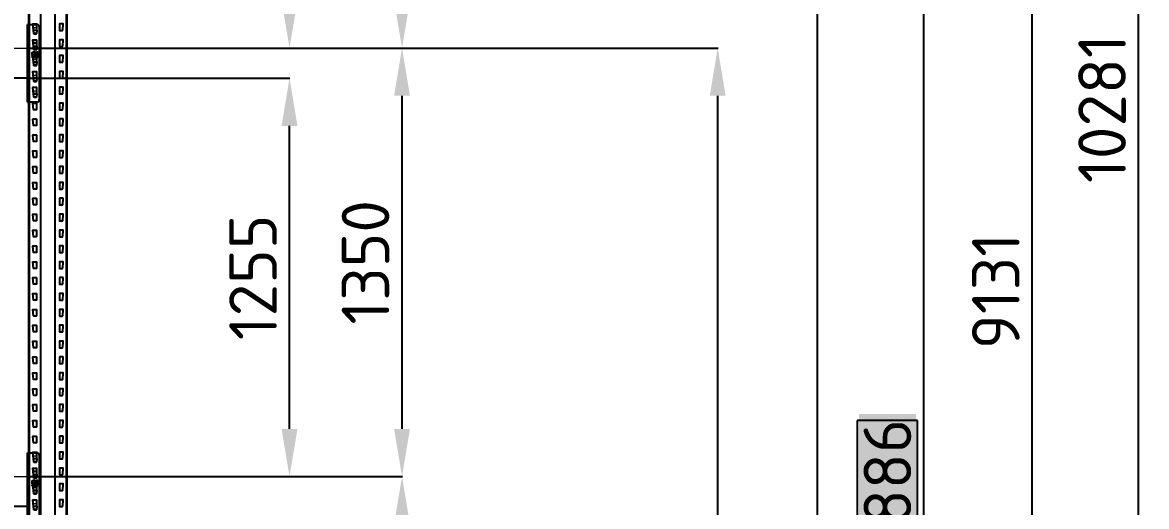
# Model space of a CAD drawing. Header units: millimetres. Extents: x 2140 to 223837, y 2113 to 170313.
# Drawn here: x 192580 to 196122, y 113609 to 115135 of the extents above; entities that cross this region are included whole.
import ezdxf

# ---------------------------------------------------------------- set-up
doc = ezdxf.new("R2010")
doc.units = ezdxf.units.MM
doc.linetypes.add('PHANTOM', pattern=[12.7, 6.35, -1.27, 1.27, -1.27, 1.27, -1.27])
doc.layers.add('0_ANNOT_Dimensions', color=7, linetype='Continuous')
doc.layers.add('2.Стойка', color=7, linetype='Continuous')
doc.layers.add('1.Балка', color=5, linetype='Continuous', lineweight=0)
doc.styles.get("Standard").update_dxf_attribs({"font": 'isocpeur.ttf'})
doc.styles.add('Курсив', font='isocpeui.ttf')
doc.dimstyles.new('150', dxfattribs={"dimtxt": 150, "dimasz": 150, "dimexe": 1, "dimexo": 10, "dimgap": 40, "dimtad": 1, "dimdec": 0, "dimzin": 0, "dimdsep": 46, "dimtxsty": 'Standard', "dimcen": 0.09, "dimadec": 0, "dimazin": 0, "dimtfac": 1, "dimtdec": 0, "dimtofl": 0, "dimtmove": 0, "dimatfit": 3, "dimfxl": 1, "dimtolj": 1, "dimtzin": 0, "dimarcsym": 0})
doc.dimstyles.new('150 (цвет)', dxfattribs={"dimtxt": 150, "dimasz": 150, "dimexe": 1, "dimexo": 10, "dimgap": -20, "dimtad": 1, "dimdec": 0, "dimzin": 0, "dimdsep": 46, "dimtxsty": 'Standard', "dimcen": 0.09, "dimadec": 0, "dimazin": 0, "dimtfac": 1, "dimtdec": 0, "dimtofl": 0, "dimtmove": 0, "dimatfit": 3, "dimfxl": 1, "dimtfill": 2, "dimtfillclr": 2, "dimtolj": 1, "dimtzin": 0, "dimarcsym": 0})
doc.dimstyles.new('Рзм блок', dxfattribs={"dimtxt": 40, "dimasz": 80, "dimexe": 0.18, "dimexo": 0, "dimgap": 5, "dimtad": 1, "dimtoh": 1, "dimdec": 0, "dimzin": 0, "dimdsep": 46, "dimtxsty": 'Курсив', "dimblk": 'NONE', "dimcen": 0.09, "dimse1": 1, "dimse2": 1, "dimsd1": 1, "dimsd2": 1, "dimadec": 0, "dimazin": 0, "dimtfac": 1, "dimtdec": 0, "dimtofl": 0, "dimtmove": 0, "dimatfit": 2, "dimldrblk": 'NONE', "dimfxl": 0.18, "dimtolj": 1, "dimtzin": 0, "dimarcsym": 0})

# ---------------------------------------------------------------- blocks, each defined once
blk = doc.blocks.new('*U494')
at = {"layer": '2.Стойка', "color": 0, "linetype": 'ByBlock'}
for p, q in [((-120, 0), (-120, 12200)), ((-118, 0), (-118, 12200)), ((-82.7, 0), (-82.7, 12200)), ((-37.3, 0), (-37.3, 12200)), ((-2, 0), (-2, 12200)), ((0, 0), (0, 12200)), ((-106.1, 5380.5), (-108, 5400.5)), ((-107.5, 5401), (-96.5, 5401)), ((-96, 5400.5), (-96, 5380.5)), ((-24, 5400.5), (-24, 5380.5)), ((-12.5, 5401), (-23.5, 5401)), ((-13.9, 5380.5), (-12, 5400.5)), ((-122, 5365), (-118, 5365)), ((-120, 5370.5), (-118, 5370.5)), ((-120, 5359.5), (-118, 5359.5)), ((-106.1, 5330.5), (-108, 5350.5)), ((-107.5, 5351), (-96.5, 5351)), ((-96.5, 5380), (-105.6, 5380)), ((-96, 5350.5), (-96, 5330.5)), ((-24, 5350.5), (-24, 5330.5)), ((-23.5, 5380), (-14.4, 5380)), ((-12.5, 5351), (-23.5, 5351)), ((-13.9, 5330.5), (-12, 5350.5)), ((0, 5370.5), (-2, 5370.5)), ((2, 5365), (-2, 5365)), ((0, 5359.5), (-2, 5359.5)), ((-122, 5315), (-118, 5315)), ((-120, 5320.5), (-118, 5320.5)), ((-96.5, 5330), (-105.6, 5330)), ((-23.5, 5330), (-14.4, 5330)), ((0, 5320.5), (-2, 5320.5)), ((2, 5315), (-2, 5315)), ((-120, 5309.5), (-118, 5309.5)), ((-106.1, 5280.5), (-108, 5300.5)), ((-107.5, 5301), (-96.5, 5301)), ((-96.5, 5280), (-105.6, 5280)), ((-96, 5300.5), (-96, 5280.5)), ((-24, 5300.5), (-24, 5280.5)), ((-12.5, 5301), (-23.5, 5301)), ((-23.5, 5280), (-14.4, 5280)), ((-13.9, 5280.5), (-12, 5300.5)), ((0, 5309.5), (-2, 5309.5)), ((-122, 5265), (-118, 5265)), ((-120, 5270.5), (-118, 5270.5)), ((-120, 5259.5), (-118, 5259.5)), ((-106.1, 5230.5), (-108, 5250.5)), ((-107.5, 5251), (-96.5, 5251)), ((-96, 5250.5), (-96, 5230.5)), ((-24, 5250.5), (-24, 5230.5)), ((-12.5, 5251), (-23.5, 5251)), ((-13.9, 5230.5), (-12, 5250.5)), ((0, 5270.5), (-2, 5270.5)), ((2, 5265), (-2, 5265)), ((0, 5259.5), (-2, 5259.5)), ((-122, 5215), (-118, 5215)), ((-120, 5220.5), (-118, 5220.5)), ((-120, 5209.5), (-118, 5209.5)), ((-96.5, 5230), (-105.6, 5230)), ((-23.5, 5230), (-14.4, 5230)), ((0, 5220.5), (-2, 5220.5)), ((2, 5215), (-2, 5215)), ((0, 5209.5), (-2, 5209.5)), ((-120, 5170.5), (-118, 5170.5)), ((-106.1, 5180.5), (-108, 5200.5)), ((-107.5, 5201), (-96.5, 5201)), ((-96.5, 5180), (-105.6, 5180)), ((-96, 5200.5), (-96, 5180.5)), ((-24, 5200.5), (-24, 5180.5)), ((-12.5, 5201), (-23.5, 5201)), ((-23.5, 5180), (-14.4, 5180)), ((-13.9, 5180.5), (-12, 5200.5)), ((0, 5170.5), (-2, 5170.5)), ((-122, 5165), (-118, 5165)), ((-120, 5159.5), (-118, 5159.5)), ((-106.1, 5130.5), (-108, 5150.5)), ((-107.5, 5151), (-96.5, 5151)), ((-96, 5150.5), (-96, 5130.5)), ((-24, 5150.5), (-24, 5130.5)), ((-12.5, 5151), (-23.5, 5151)), ((-13.9, 5130.5), (-12, 5150.5)), ((2, 5165), (-2, 5165)), ((0, 5159.5), (-2, 5159.5)), ((-122, 5115), (-118, 5115)), ((-120, 5120.5), (-118, 5120.5)), ((-120, 5109.5), (-118, 5109.5)), ((-106.1, 5080.5), (-108, 5100.5)), ((-107.5, 5101), (-96.5, 5101)), ((-96.5, 5130), (-105.6, 5130)), ((-96, 5100.5), (-96, 5080.5)), ((-24, 5100.5), (-24, 5080.5)), ((-23.5, 5130), (-14.4, 5130)), ((-12.5, 5101), (-23.5, 5101)), ((-13.9, 5080.5), (-12, 5100.5)), ((0, 5120.5), (-2, 5120.5)), ((2, 5115), (-2, 5115)), ((0, 5109.5), (-2, 5109.5)), ((-122, 5065), (-118, 5065)), ((-120, 5070.5), (-118, 5070.5)), ((-96.5, 5080), (-105.6, 5080)), ((-23.5, 5080), (-14.4, 5080)), ((0, 5070.5), (-2, 5070.5)), ((2, 5065), (-2, 5065)), ((-120, 5059.5), (-118, 5059.5)), ((-106.1, 5030.5), (-108, 5050.5)), ((-107.5, 5051), (-96.5, 5051)), ((-96.5, 5030), (-105.6, 5030)), ((-96, 5050.5), (-96, 5030.5)), ((-24, 5050.5), (-24, 5030.5)), ((-12.5, 5051), (-23.5, 5051)), ((-23.5, 5030), (-14.4, 5030)), ((-13.9, 5030.5), (-12, 5050.5)), ((0, 5059.5), (-2, 5059.5)), ((-122, 5015), (-118, 5015)), ((-120, 5020.5), (-118, 5020.5)), ((-120, 5009.5), (-118, 5009.5)), ((-106.1, 4980.5), (-108, 5000.5)), ((-107.5, 5001), (-96.5, 5001)), ((-96, 5000.5), (-96, 4980.5)), ((-24, 5000.5), (-24, 4980.5)), ((-12.5, 5001), (-23.5, 5001)), ((-13.9, 4980.5), (-12, 5000.5)), ((0, 5020.5), (-2, 5020.5)), ((2, 5015), (-2, 5015)), ((0, 5009.5), (-2, 5009.5)), ((-122, 4965), (-118, 4965)), ((-120, 4970.5), (-118, 4970.5)), ((-120, 4959.5), (-118, 4959.5)), ((-96.5, 4980), (-105.6, 4980)), ((-23.5, 4980), (-14.4, 4980)), ((0, 4970.5), (-2, 4970.5)), ((2, 4965), (-2, 4965)), ((0, 4959.5), (-2, 4959.5)), ((-106.1, 4930.5), (-108, 4950.5)), ((-107.5, 4951), (-96.5, 4951)), ((-96.5, 4930), (-105.6, 4930)), ((-96, 4950.5), (-96, 4930.5)), ((-24, 4950.5), (-24, 4930.5)), ((-12.5, 4951), (-23.5, 4951)), ((-23.5, 4930), (-14.4, 4930)), ((-13.9, 4930.5), (-12, 4950.5)), ((-122, 4915), (-118, 4915)), ((-120, 4920.5), (-118, 4920.5)), ((-120, 4909.5), (-118, 4909.5)), ((-106.1, 4880.5), (-108, 4900.5)), ((-107.5, 4901), (-96.5, 4901)), ((-96, 4900.5), (-96, 4880.5)), ((-24, 4900.5), (-24, 4880.5)), ((-12.5, 4901), (-23.5, 4901)), ((-13.9, 4880.5), (-12, 4900.5)), ((0, 4920.5), (-2, 4920.5)), ((2, 4915), (-2, 4915)), ((0, 4909.5), (-2, 4909.5)), ((-122, 4865), (-118, 4865)), ((-120, 4870.5), (-118, 4870.5)), ((-120, 4859.5), (-118, 4859.5)), ((-96.5, 4880), (-105.6, 4880)), ((-23.5, 4880), (-14.4, 4880)), ((0, 4870.5), (-2, 4870.5)), ((2, 4865), (-2, 4865)), ((0, 4859.5), (-2, 4859.5)), ((-120, 4820.5), (-118, 4820.5)), ((-106.1, 4830.5), (-108, 4850.5)), ((-107.5, 4851), (-96.5, 4851)), ((-96.5, 4830), (-105.6, 4830)), ((-96, 4850.5), (-96, 4830.5)), ((-24, 4850.5), (-24, 4830.5)), ((-12.5, 4851), (-23.5, 4851)), ((-23.5, 4830), (-14.4, 4830)), ((-13.9, 4830.5), (-12, 4850.5)), ((0, 4820.5), (-2, 4820.5)), ((-122, 4815), (-118, 4815)), ((-120, 4809.5), (-118, 4809.5)), ((-106.1, 4780.5), (-108, 4800.5)), ((-107.5, 4801), (-96.5, 4801)), ((-96, 4800.5), (-96, 4780.5)), ((-24, 4800.5), (-24, 4780.5)), ((-12.5, 4801), (-23.5, 4801)), ((-13.9, 4780.5), (-12, 4800.5)), ((2, 4815), (-2, 4815)), ((0, 4809.5), (-2, 4809.5)), ((-122, 4765), (-118, 4765)), ((-120, 4770.5), (-118, 4770.5)), ((-120, 4759.5), (-118, 4759.5)), ((-106.1, 4730.5), (-108, 4750.5)), ((-107.5, 4751), (-96.5, 4751)), ((-96.5, 4780), (-105.6, 4780)), ((-96, 4750.5), (-96, 4730.5)), ((-24, 4750.5), (-24, 4730.5)), ((-23.5, 4780), (-14.4, 4780)), ((-12.5, 4751), (-23.5, 4751)), ((-13.9, 4730.5), (-12, 4750.5)), ((0, 4770.5), (-2, 4770.5)), ((2, 4765), (-2, 4765)), ((0, 4759.5), (-2, 4759.5)), ((-122, 4715), (-118, 4715)), ((-120, 4720.5), (-118, 4720.5)), ((-96.5, 4730), (-105.6, 4730)), ((-23.5, 4730), (-14.4, 4730)), ((0, 4720.5), (-2, 4720.5)), ((2, 4715), (-2, 4715)), ((-120, 4709.5), (-118, 4709.5)), ((-106.1, 4680.5), (-108, 4700.5)), ((-107.5, 4701), (-96.5, 4701)), ((-96.5, 4680), (-105.6, 4680)), ((-96, 4700.5), (-96, 4680.5)), ((-24, 4700.5), (-24, 4680.5)), ((-12.5, 4701), (-23.5, 4701)), ((-23.5, 4680), (-14.4, 4680)), ((-13.9, 4680.5), (-12, 4700.5)), ((0, 4709.5), (-2, 4709.5)), ((-122, 4665), (-118, 4665)), ((-120, 4670.5), (-118, 4670.5)), ((-120, 4659.5), (-118, 4659.5)), ((-106.1, 4630.5), (-108, 4650.5)), ((-107.5, 4651), (-96.5, 4651)), ((-96, 4650.5), (-96, 4630.5)), ((-24, 4650.5), (-24, 4630.5)), ((-12.5, 4651), (-23.5, 4651)), ((-13.9, 4630.5), (-12, 4650.5)), ((0, 4670.5), (-2, 4670.5)), ((2, 4665), (-2, 4665)), ((0, 4659.5), (-2, 4659.5)), ((-122, 4615), (-118, 4615)), ((-120, 4620.5), (-118, 4620.5)), ((-120, 4609.5), (-118, 4609.5)), ((-96.5, 4630), (-105.6, 4630)), ((-23.5, 4630), (-14.4, 4630)), ((0, 4620.5), (-2, 4620.5)), ((2, 4615), (-2, 4615)), ((0, 4609.5), (-2, 4609.5)), ((-120, 4570.5), (-118, 4570.5)), ((-106.1, 4580.5), (-108, 4600.5)), ((-107.5, 4601), (-96.5, 4601)), ((-96.5, 4580), (-105.6, 4580)), ((-96, 4600.5), (-96, 4580.5)), ((-24, 4600.5), (-24, 4580.5)), ((-12.5, 4601), (-23.5, 4601)), ((-23.5, 4580), (-14.4, 4580)), ((-13.9, 4580.5), (-12, 4600.5)), ((0, 4570.5), (-2, 4570.5)), ((-122, 4565), (-118, 4565)), ((-120, 4559.5), (-118, 4559.5)), ((-106.1, 4530.5), (-108, 4550.5)), ((-107.5, 4551), (-96.5, 4551)), ((-96, 4550.5), (-96, 4530.5)), ((-24, 4550.5), (-24, 4530.5)), ((-12.5, 4551), (-23.5, 4551)), ((-13.9, 4530.5), (-12, 4550.5)), ((2, 4565), (-2, 4565)), ((0, 4559.5), (-2, 4559.5)), ((-122, 4515), (-118, 4515)), ((-120, 4520.5), (-118, 4520.5)), ((-120, 4509.5), (-118, 4509.5)), ((-106.1, 4480.5), (-108, 4500.5)), ((-107.5, 4501), (-96.5, 4501)), ((-96.5, 4530), (-105.6, 4530)), ((-96, 4500.5), (-96, 4480.5)), ((-24, 4500.5), (-24, 4480.5)), ((-23.5, 4530), (-14.4, 4530)), ((-12.5, 4501), (-23.5, 4501)), ((-13.9, 4480.5), (-12, 4500.5)), ((0, 4520.5), (-2, 4520.5)), ((2, 4515), (-2, 4515)), ((0, 4509.5), (-2, 4509.5)), ((-122, 4465), (-118, 4465)), ((-120, 4470.5), (-118, 4470.5)), ((-96.5, 4480), (-105.6, 4480)), ((-23.5, 4480), (-14.4, 4480)), ((0, 4470.5), (-2, 4470.5)), ((2, 4465), (-2, 4465)), ((-120, 4459.5), (-118, 4459.5)), ((-106.1, 4430.5), (-108, 4450.5)), ((-107.5, 4451), (-96.5, 4451)), ((-96.5, 4430), (-105.6, 4430)), ((-96, 4450.5), (-96, 4430.5)), ((-24, 4450.5), (-24, 4430.5)), ((-12.5, 4451), (-23.5, 4451)), ((-23.5, 4430), (-14.4, 4430)), ((-13.9, 4430.5), (-12, 4450.5)), ((0, 4459.5), (-2, 4459.5)), ((-122, 4415), (-118, 4415)), ((-120, 4420.5), (-118, 4420.5)), ((-120, 4409.5), (-118, 4409.5)), ((-106.1, 4380.5), (-108, 4400.5)), ((-107.5, 4401), (-96.5, 4401)), ((-96, 4400.5), (-96, 4380.5)), ((-24, 4400.5), (-24, 4380.5)), ((-12.5, 4401), (-23.5, 4401)), ((-13.9, 4380.5), (-12, 4400.5)), ((0, 4420.5), (-2, 4420.5)), ((2, 4415), (-2, 4415)), ((0, 4409.5), (-2, 4409.5)), ((-122, 4365), (-118, 4365)), ((-120, 4370.5), (-118, 4370.5)), ((-120, 4359.5), (-118, 4359.5)), ((-96.5, 4380), (-105.6, 4380)), ((-23.5, 4380), (-14.4, 4380)), ((0, 4370.5), (-2, 4370.5)), ((2, 4365), (-2, 4365)), ((0, 4359.5), (-2, 4359.5)), ((-120, 4320.5), (-118, 4320.5)), ((-106.1, 4330.5), (-108, 4350.5)), ((-107.5, 4351), (-96.5, 4351)), ((-96.5, 4330), (-105.6, 4330)), ((-96, 4350.5), (-96, 4330.5)), ((-24, 4350.5), (-24, 4330.5)), ((-12.5, 4351), (-23.5, 4351)), ((-23.5, 4330), (-14.4, 4330)), ((-13.9, 4330.5), (-12, 4350.5)), ((0, 4320.5), (-2, 4320.5)), ((-122, 4315), (-118, 4315)), ((-120, 4309.5), (-118, 4309.5)), ((-106.1, 4280.5), (-108, 4300.5)), ((-107.5, 4301), (-96.5, 4301)), ((-96, 4300.5), (-96, 4280.5)), ((-24, 4300.5), (-24, 4280.5)), ((-12.5, 4301), (-23.5, 4301)), ((-13.9, 4280.5), (-12, 4300.5)), ((2, 4315), (-2, 4315)), ((0, 4309.5), (-2, 4309.5)), ((-122, 4265), (-118, 4265)), ((-120, 4270.5), (-118, 4270.5)), ((-120, 4259.5), (-118, 4259.5)), ((-106.1, 4230.5), (-108, 4250.5)), ((-107.5, 4251), (-96.5, 4251)), ((-96.5, 4280), (-105.6, 4280)), ((-96, 4250.5), (-96, 4230.5)), ((-24, 4250.5), (-24, 4230.5)), ((-23.5, 4280), (-14.4, 4280)), ((-12.5, 4251), (-23.5, 4251)), ((-13.9, 4230.5), (-12, 4250.5)), ((0, 4270.5), (-2, 4270.5)), ((2, 4265), (-2, 4265)), ((0, 4259.5), (-2, 4259.5)), ((-122, 4215), (-118, 4215)), ((-120, 4220.5), (-118, 4220.5)), ((-96.5, 4230), (-105.6, 4230)), ((-23.5, 4230), (-14.4, 4230)), ((0, 4220.5), (-2, 4220.5)), ((2, 4215), (-2, 4215)), ((-120, 4209.5), (-118, 4209.5)), ((-106.1, 4180.5), (-108, 4200.5)), ((-107.5, 4201), (-96.5, 4201)), ((-96.5, 4180), (-105.6, 4180)), ((-96, 4200.5), (-96, 4180.5)), ((-24, 4200.5), (-24, 4180.5)), ((-12.5, 4201), (-23.5, 4201)), ((-23.5, 4180), (-14.4, 4180)), ((-13.9, 4180.5), (-12, 4200.5)), ((0, 4209.5), (-2, 4209.5)), ((-122, 4165), (-118, 4165)), ((-120, 4170.5), (-118, 4170.5)), ((-120, 4159.5), (-118, 4159.5)), ((-106.1, 4130.5), (-108, 4150.5)), ((-107.5, 4151), (-96.5, 4151)), ((-96, 4150.5), (-96, 4130.5)), ((-24, 4150.5), (-24, 4130.5)), ((-12.5, 4151), (-23.5, 4151)), ((-13.9, 4130.5), (-12, 4150.5)), ((0, 4170.5), (-2, 4170.5)), ((2, 4165), (-2, 4165)), ((0, 4159.5), (-2, 4159.5)), ((-122, 4115), (-118, 4115)), ((-120, 4120.5), (-118, 4120.5)), ((-120, 4109.5), (-118, 4109.5)), ((-96.5, 4130), (-105.6, 4130)), ((-23.5, 4130), (-14.4, 4130)), ((0, 4120.5), (-2, 4120.5)), ((2, 4115), (-2, 4115)), ((0, 4109.5), (-2, 4109.5)), ((-106.1, 4080.5), (-108, 4100.5)), ((-107.5, 4101), (-96.5, 4101)), ((-96.5, 4080), (-105.6, 4080)), ((-96, 4100.5), (-96, 4080.5)), ((-24, 4100.5), (-24, 4080.5)), ((-12.5, 4101), (-23.5, 4101)), ((-23.5, 4080), (-14.4, 4080)), ((-13.9, 4080.5), (-12, 4100.5)), ((-122, 4065), (-118, 4065)), ((-120, 4070.5), (-118, 4070.5)), ((-120, 4059.5), (-118, 4059.5)), ((-106.1, 4030.5), (-108, 4050.5)), ((-107.5, 4051), (-96.5, 4051)), ((-96, 4050.5), (-96, 4030.5)), ((-24, 4050.5), (-24, 4030.5)), ((-12.5, 4051), (-23.5, 4051)), ((-13.9, 4030.5), (-12, 4050.5)), ((0, 4070.5), (-2, 4070.5)), ((2, 4065), (-2, 4065)), ((0, 4059.5), (-2, 4059.5)), ((-122, 4015), (-118, 4015)), ((-120, 4020.5), (-118, 4020.5)), ((-120, 4009.5), (-118, 4009.5)), ((-96.5, 4030), (-105.6, 4030)), ((-23.5, 4030), (-14.4, 4030)), ((0, 4020.5), (-2, 4020.5)), ((2, 4015), (-2, 4015)), ((0, 4009.5), (-2, 4009.5)), ((-120, 3970.5), (-118, 3970.5)), ((-106.1, 3980.5), (-108, 4000.5)), ((-107.5, 4001), (-96.5, 4001)), ((-96.5, 3980), (-105.6, 3980)), ((-96, 4000.5), (-96, 3980.5)), ((-24, 4000.5), (-24, 3980.5)), ((-12.5, 4001), (-23.5, 4001)), ((-23.5, 3980), (-14.4, 3980)), ((-13.9, 3980.5), (-12, 4000.5)), ((0, 3970.5), (-2, 3970.5)), ((-122, 3965), (-118, 3965)), ((-120, 3959.5), (-118, 3959.5)), ((-106.1, 3930.5), (-108, 3950.5)), ((-107.5, 3951), (-96.5, 3951)), ((-96, 3950.5), (-96, 3930.5)), ((-24, 3950.5), (-24, 3930.5)), ((-12.5, 3951), (-23.5, 3951)), ((-13.9, 3930.5), (-12, 3950.5)), ((2, 3965), (-2, 3965)), ((0, 3959.5), (-2, 3959.5)), ((-122, 3915), (-118, 3915)), ((-120, 3920.5), (-118, 3920.5)), ((-120, 3909.5), (-118, 3909.5)), ((-106.1, 3880.5), (-108, 3900.5)), ((-107.5, 3901), (-96.5, 3901)), ((-96.5, 3930), (-105.6, 3930)), ((-96, 3900.5), (-96, 3880.5)), ((-24, 3900.5), (-24, 3880.5)), ((-23.5, 3930), (-14.4, 3930)), ((-12.5, 3901), (-23.5, 3901)), ((-13.9, 3880.5), (-12, 3900.5)), ((0, 3920.5), (-2, 3920.5)), ((2, 3915), (-2, 3915)), ((0, 3909.5), (-2, 3909.5)), ((-96.5, 3880), (-105.6, 3880)), ((-23.5, 3880), (-14.4, 3880))]:
    blk.add_line(p, q, dxfattribs=at)
for centre, start, end in [((-107.5, 5400.5), 90, 185.4403), ((-96.5, 5400.5), 0, 90), ((-23.5, 5400.5), 90, 180), ((-12.5, 5400.5), 354.5597, 90), ((-107.5, 5350.5), 90, 185.4403), ((-105.6, 5380.5), 185.4403, 270), ((-96.5, 5380.5), 270, 0), ((-96.5, 5350.5), 0, 90), ((-23.5, 5380.5), 180, 270), ((-23.5, 5350.5), 90, 180), ((-14.4, 5380.5), 270, 354.5597), ((-12.5, 5350.5), 354.5597, 90), ((-105.6, 5330.5), 185.4403, 270), ((-96.5, 5330.5), 270, 0), ((-23.5, 5330.5), 180, 270), ((-14.4, 5330.5), 270, 354.5597), ((-107.5, 5300.5), 90, 185.4403), ((-105.6, 5280.5), 185.4403, 270), ((-96.5, 5300.5), 0, 90), ((-96.5, 5280.5), 270, 0), ((-23.5, 5300.5), 90, 180), ((-23.5, 5280.5), 180, 270), ((-14.4, 5280.5), 270, 354.5597), ((-12.5, 5300.5), 354.5597, 90), ((-107.5, 5250.5), 90, 185.4403), ((-96.5, 5250.5), 0, 90), ((-23.5, 5250.5), 90, 180), ((-12.5, 5250.5), 354.5597, 90), ((-105.6, 5230.5), 185.4403, 270), ((-96.5, 5230.5), 270, 0), ((-23.5, 5230.5), 180, 270), ((-14.4, 5230.5), 270, 354.5597), ((-107.5, 5200.5), 90, 185.4403), ((-105.6, 5180.5), 185.4403, 270), ((-96.5, 5200.5), 0, 90), ((-96.5, 5180.5), 270, 0), ((-23.5, 5200.5), 90, 180), ((-23.5, 5180.5), 180, 270), ((-14.4, 5180.5), 270, 354.5597), ((-12.5, 5200.5), 354.5597, 90), ((-107.5, 5150.5), 90, 185.4403), ((-96.5, 5150.5), 0, 90), ((-23.5, 5150.5), 90, 180), ((-12.5, 5150.5), 354.5597, 90), ((-107.5, 5100.5), 90, 185.4403), ((-105.6, 5130.5), 185.4403, 270), ((-96.5, 5130.5), 270, 0), ((-96.5, 5100.5), 0, 90), ((-23.5, 5130.5), 180, 270), ((-23.5, 5100.5), 90, 180), ((-14.4, 5130.5), 270, 354.5597), ((-12.5, 5100.5), 354.5597, 90), ((-105.6, 5080.5), 185.4403, 270), ((-96.5, 5080.5), 270, 0), ((-23.5, 5080.5), 180, 270), ((-14.4, 5080.5), 270, 354.5597), ((-107.5, 5050.5), 90, 185.4403), ((-105.6, 5030.5), 185.4403, 270), ((-96.5, 5050.5), 0, 90), ((-96.5, 5030.5), 270, 0), ((-23.5, 5050.5), 90, 180), ((-23.5, 5030.5), 180, 270), ((-14.4, 5030.5), 270, 354.5597), ((-12.5, 5050.5), 354.5597, 90), ((-107.5, 5000.5), 90, 185.4403), ((-96.5, 5000.5), 0, 90), ((-23.5, 5000.5), 90, 180), ((-12.5, 5000.5), 354.5597, 90), ((-105.6, 4980.5), 185.4403, 270), ((-96.5, 4980.5), 270, 0), ((-23.5, 4980.5), 180, 270), ((-14.4, 4980.5), 270, 354.5597), ((-107.5, 4950.5), 90, 185.4403), ((-105.6, 4930.5), 185.4403, 270), ((-96.5, 4950.5), 0, 90), ((-96.5, 4930.5), 270, 0), ((-23.5, 4950.5), 90, 180), ((-23.5, 4930.5), 180, 270), ((-14.4, 4930.5), 270, 354.5597), ((-12.5, 4950.5), 354.5597, 90), ((-107.5, 4900.5), 90, 185.4403), ((-96.5, 4900.5), 0, 90), ((-23.5, 4900.5), 90, 180), ((-12.5, 4900.5), 354.5597, 90), ((-105.6, 4880.5), 185.4403, 270), ((-96.5, 4880.5), 270, 0), ((-23.5, 4880.5), 180, 270), ((-14.4, 4880.5), 270, 354.5597), ((-107.5, 4850.5), 90, 185.4403), ((-105.6, 4830.5), 185.4403, 270), ((-96.5, 4850.5), 0, 90), ((-96.5, 4830.5), 270, 0), ((-23.5, 4850.5), 90, 180), ((-23.5, 4830.5), 180, 270), ((-14.4, 4830.5), 270, 354.5597), ((-12.5, 4850.5), 354.5597, 90), ((-107.5, 4800.5), 90, 185.4403), ((-96.5, 4800.5), 0, 90), ((-23.5, 4800.5), 90, 180), ((-12.5, 4800.5), 354.5597, 90), ((-107.5, 4750.5), 90, 185.4403), ((-105.6, 4780.5), 185.4403, 270), ((-96.5, 4780.5), 270, 0), ((-96.5, 4750.5), 0, 90), ((-23.5, 4780.5), 180, 270), ((-23.5, 4750.5), 90, 180), ((-14.4, 4780.5), 270, 354.5597), ((-12.5, 4750.5), 354.5597, 90), ((-105.6, 4730.5), 185.4403, 270), ((-96.5, 4730.5), 270, 0), ((-23.5, 4730.5), 180, 270), ((-14.4, 4730.5), 270, 354.5597), ((-107.5, 4700.5), 90, 185.4403), ((-105.6, 4680.5), 185.4403, 270), ((-96.5, 4700.5), 0, 90), ((-96.5, 4680.5), 270, 0), ((-23.5, 4700.5), 90, 180), ((-23.5, 4680.5), 180, 270), ((-14.4, 4680.5), 270, 354.5597), ((-12.5, 4700.5), 354.5597, 90), ((-107.5, 4650.5), 90, 185.4403), ((-96.5, 4650.5), 0, 90), ((-23.5, 4650.5), 90, 180), ((-12.5, 4650.5), 354.5597, 90), ((-105.6, 4630.5), 185.4403, 270), ((-96.5, 4630.5), 270, 0), ((-23.5, 4630.5), 180, 270), ((-14.4, 4630.5), 270, 354.5597), ((-107.5, 4600.5), 90, 185.4403), ((-105.6, 4580.5), 185.4403, 270), ((-96.5, 4600.5), 0, 90), ((-96.5, 4580.5), 270, 0), ((-23.5, 4600.5), 90, 180), ((-23.5, 4580.5), 180, 270), ((-14.4, 4580.5), 270, 354.5597), ((-12.5, 4600.5), 354.5597, 90), ((-107.5, 4550.5), 90, 185.4403), ((-96.5, 4550.5), 0, 90), ((-23.5, 4550.5), 90, 180), ((-12.5, 4550.5), 354.5597, 90), ((-107.5, 4500.5), 90, 185.4403), ((-105.6, 4530.5), 185.4403, 270), ((-96.5, 4530.5), 270, 0), ((-96.5, 4500.5), 0, 90), ((-23.5, 4530.5), 180, 270), ((-23.5, 4500.5), 90, 180), ((-14.4, 4530.5), 270, 354.5597), ((-12.5, 4500.5), 354.5597, 90), ((-105.6, 4480.5), 185.4403, 270), ((-96.5, 4480.5), 270, 0), ((-23.5, 4480.5), 180, 270), ((-14.4, 4480.5), 270, 354.5597), ((-107.5, 4450.5), 90, 185.4403), ((-105.6, 4430.5), 185.4403, 270), ((-96.5, 4450.5), 0, 90), ((-96.5, 4430.5), 270, 0), ((-23.5, 4450.5), 90, 180), ((-23.5, 4430.5), 180, 270), ((-14.4, 4430.5), 270, 354.5597), ((-12.5, 4450.5), 354.5597, 90), ((-107.5, 4400.5), 90, 185.4403), ((-96.5, 4400.5), 0, 90), ((-23.5, 4400.5), 90, 180), ((-12.5, 4400.5), 354.5597, 90), ((-105.6, 4380.5), 185.4403, 270), ((-96.5, 4380.5), 270, 0), ((-23.5, 4380.5), 180, 270), ((-14.4, 4380.5), 270, 354.5597), ((-107.5, 4350.5), 90, 185.4403), ((-105.6, 4330.5), 185.4403, 270), ((-96.5, 4350.5), 0, 90), ((-96.5, 4330.5), 270, 0), ((-23.5, 4350.5), 90, 180), ((-23.5, 4330.5), 180, 270), ((-14.4, 4330.5), 270, 354.5597), ((-12.5, 4350.5), 354.5597, 90), ((-107.5, 4300.5), 90, 185.4403), ((-96.5, 4300.5), 0, 90), ((-23.5, 4300.5), 90, 180), ((-12.5, 4300.5), 354.5597, 90), ((-107.5, 4250.5), 90, 185.4403), ((-105.6, 4280.5), 185.4403, 270), ((-96.5, 4280.5), 270, 0), ((-96.5, 4250.5), 0, 90), ((-23.5, 4280.5), 180, 270), ((-23.5, 4250.5), 90, 180), ((-14.4, 4280.5), 270, 354.5597), ((-12.5, 4250.5), 354.5597, 90), ((-105.6, 4230.5), 185.4403, 270), ((-96.5, 4230.5), 270, 0), ((-23.5, 4230.5), 180, 270), ((-14.4, 4230.5), 270, 354.5597), ((-107.5, 4200.5), 90, 185.4403), ((-105.6, 4180.5), 185.4403, 270), ((-96.5, 4200.5), 0, 90), ((-96.5, 4180.5), 270, 0), ((-23.5, 4200.5), 90, 180), ((-23.5, 4180.5), 180, 270), ((-14.4, 4180.5), 270, 354.5597), ((-12.5, 4200.5), 354.5597, 90), ((-107.5, 4150.5), 90, 185.4403), ((-96.5, 4150.5), 0, 90), ((-23.5, 4150.5), 90, 180), ((-12.5, 4150.5), 354.5597, 90), ((-105.6, 4130.5), 185.4403, 270), ((-96.5, 4130.5), 270, 0), ((-23.5, 4130.5), 180, 270), ((-14.4, 4130.5), 270, 354.5597), ((-107.5, 4100.5), 90, 185.4403), ((-105.6, 4080.5), 185.4403, 270), ((-96.5, 4100.5), 0, 90), ((-96.5, 4080.5), 270, 0), ((-23.5, 4100.5), 90, 180), ((-23.5, 4080.5), 180, 270), ((-14.4, 4080.5), 270, 354.5597), ((-12.5, 4100.5), 354.5597, 90), ((-107.5, 4050.5), 90, 185.4403), ((-96.5, 4050.5), 0, 90), ((-23.5, 4050.5), 90, 180), ((-12.5, 4050.5), 354.5597, 90), ((-105.6, 4030.5), 185.4403, 270), ((-96.5, 4030.5), 270, 0), ((-23.5, 4030.5), 180, 270), ((-14.4, 4030.5), 270, 354.5597), ((-107.5, 4000.5), 90, 185.4403), ((-105.6, 3980.5), 185.4403, 270), ((-96.5, 4000.5), 0, 90), ((-96.5, 3980.5), 270, 0), ((-23.5, 4000.5), 90, 180), ((-23.5, 3980.5), 180, 270), ((-14.4, 3980.5), 270, 354.5597), ((-12.5, 4000.5), 354.5597, 90), ((-107.5, 3950.5), 90, 185.4403), ((-96.5, 3950.5), 0, 90), ((-23.5, 3950.5), 90, 180), ((-12.5, 3950.5), 354.5597, 90), ((-107.5, 3900.5), 90, 185.4403), ((-105.6, 3930.5), 185.4403, 270), ((-96.5, 3930.5), 270, 0), ((-96.5, 3900.5), 0, 90), ((-23.5, 3930.5), 180, 270), ((-23.5, 3900.5), 90, 180), ((-14.4, 3930.5), 270, 354.5597), ((-12.5, 3900.5), 354.5597, 90), ((-105.6, 3880.5), 185.4403, 270), ((-96.5, 3880.5), 270, 0), ((-23.5, 3880.5), 180, 270), ((-14.4, 3880.5), 270, 354.5597)]:
    blk.add_arc(centre, 0.5, start, end, dxfattribs=at)
blk = doc.blocks.new('*D1729')
at = {"layer": 'Defpoints', "color": 0, "transparency": 16777216}
for p in [(5, -40.7), (5, -135.7), (68.4, -135.7)]:
    blk.add_point(p, dxfattribs=at)
at = {"layer": '0_ANNOT_Dimensions', "color": 0, "transparency": 16777216, "insert": (36.7, -88.2), "char_height": 20, "attachment_point": 5, "rotation": 90, "style": 'Курсив'}
blk.add_mtext('\\A1;95\\Pclose', dxfattribs=at)
blk = doc.blocks.new('_None')
blk = doc.blocks.new('*D873')
at = {"layer": '0_ANNOT_Dimensions', "color": 0, "lineweight": -2, "transparency": 16777216}
for p, q in [((192606, 113703.8), (193777.2, 113703.8)), ((193776.2, 112553.8), (193776.2, 113553.8)), ((192606, 112403.8), (193777.2, 112403.8))]:
    blk.add_line(p, q, dxfattribs=at)
at = {"layer": '0_ANNOT_Dimensions', "color": 0, "transparency": 16777216}
for points in [[(193751.2, 113553.8), (193801.2, 113553.8), (193776.2, 113703.8)], [(193751.2, 112553.8), (193801.2, 112553.8), (193776.2, 112403.8)]]:
    blk.add_solid(points, dxfattribs=at)
at = {"layer": 'Defpoints', "color": 0, "transparency": 16777216}
for p in [(192596, 113703.8), (193776.2, 113703.8), (192596, 112403.8)]:
    blk.add_point(p, dxfattribs=at)
at = {"layer": '0_ANNOT_Dimensions', "color": 0, "transparency": 16777216, "insert": (193661.2, 113053.8), "char_height": 150, "attachment_point": 5, "rotation": 90}
blk.add_mtext('\\A1;1300', dxfattribs=at)
blk = doc.blocks.new('*D874')
at = {"layer": '0_ANNOT_Dimensions', "color": 0, "lineweight": -2, "transparency": 16777216}
for p, q in [((192606, 114958.8), (193422.8, 114958.8)), ((193421.8, 113853.8), (193421.8, 114808.8)), ((192606, 113703.8), (193422.8, 113703.8))]:
    blk.add_line(p, q, dxfattribs=at)
at = {"layer": '0_ANNOT_Dimensions', "color": 0, "transparency": 16777216}
for points in [[(193396.8, 114808.8), (193446.8, 114808.8), (193421.8, 114958.8)], [(193396.8, 113853.8), (193446.8, 113853.8), (193421.8, 113703.8)]]:
    blk.add_solid(points, dxfattribs=at)
at = {"layer": 'Defpoints', "color": 0, "transparency": 16777216}
for p in [(192596, 114958.8), (193421.8, 114958.8), (192596, 113703.8)]:
    blk.add_point(p, dxfattribs=at)
at = {"layer": '0_ANNOT_Dimensions', "color": 0, "transparency": 16777216, "insert": (193306.8, 114331.3), "char_height": 150, "attachment_point": 5, "rotation": 90}
blk.add_mtext('\\A1;1255', dxfattribs=at)
blk = doc.blocks.new('*D875')
at = {"layer": '0_ANNOT_Dimensions', "color": 0, "lineweight": -2, "transparency": 16777216}
for p, q in [((192606, 115053.8), (193777.2, 115053.8)), ((193776.2, 113853.8), (193776.2, 114903.8)), ((192606, 113703.8), (193777.2, 113703.8))]:
    blk.add_line(p, q, dxfattribs=at)
at = {"layer": '0_ANNOT_Dimensions', "color": 0, "transparency": 16777216}
for points in [[(193751.2, 114903.8), (193801.2, 114903.8), (193776.2, 115053.8)], [(193751.2, 113853.8), (193801.2, 113853.8), (193776.2, 113703.8)]]:
    blk.add_solid(points, dxfattribs=at)
at = {"layer": 'Defpoints', "color": 0, "transparency": 16777216}
for p in [(192596, 115053.8), (193776.2, 115053.8), (192596, 113703.8)]:
    blk.add_point(p, dxfattribs=at)
at = {"layer": '0_ANNOT_Dimensions', "color": 0, "transparency": 16777216, "insert": (193661.2, 114378.8), "char_height": 150, "attachment_point": 5, "rotation": 90}
blk.add_mtext('\\A1;1350', dxfattribs=at)
blk = doc.blocks.new('*D876')
at = {"layer": '0_ANNOT_Dimensions', "color": 0, "lineweight": -2, "transparency": 16777216}
for p, q in [((192606, 116308.8), (193422.8, 116308.8)), ((193421.8, 115203.8), (193421.8, 116158.8)), ((192606, 115053.8), (193422.8, 115053.8))]:
    blk.add_line(p, q, dxfattribs=at)
at = {"layer": '0_ANNOT_Dimensions', "color": 0, "transparency": 16777216}
for points in [[(193396.8, 116158.8), (193446.8, 116158.8), (193421.8, 116308.8)], [(193396.8, 115203.8), (193446.8, 115203.8), (193421.8, 115053.8)]]:
    blk.add_solid(points, dxfattribs=at)
at = {"layer": 'Defpoints', "color": 0, "transparency": 16777216}
for p in [(192596, 116308.8), (193421.8, 116308.8), (192596, 115053.8)]:
    blk.add_point(p, dxfattribs=at)
at = {"layer": '0_ANNOT_Dimensions', "color": 0, "transparency": 16777216, "insert": (193306.8, 115681.3), "char_height": 150, "attachment_point": 5, "rotation": 90}
blk.add_mtext('\\A1;1255', dxfattribs=at)
blk = doc.blocks.new('*D877')
at = {"layer": '0_ANNOT_Dimensions', "color": 0, "lineweight": -2, "transparency": 16777216}
for p, q in [((192606, 116403.8), (193777.2, 116403.8)), ((193776.2, 115203.8), (193776.2, 116253.8)), ((192606, 115053.8), (193777.2, 115053.8))]:
    blk.add_line(p, q, dxfattribs=at)
at = {"layer": '0_ANNOT_Dimensions', "color": 0, "transparency": 16777216}
for points in [[(193751.2, 116253.8), (193801.2, 116253.8), (193776.2, 116403.8)], [(193751.2, 115203.8), (193801.2, 115203.8), (193776.2, 115053.8)]]:
    blk.add_solid(points, dxfattribs=at)
at = {"layer": 'Defpoints', "color": 0, "transparency": 16777216}
for p in [(192596, 116403.8), (193776.2, 116403.8), (192596, 115053.8)]:
    blk.add_point(p, dxfattribs=at)
at = {"layer": '0_ANNOT_Dimensions', "color": 0, "transparency": 16777216, "insert": (193661.2, 115728.8), "char_height": 150, "attachment_point": 5, "rotation": 90}
blk.add_mtext('\\A1;1350', dxfattribs=at)
blk = doc.blocks.new('*D884')
at = {"layer": '0_ANNOT_Dimensions', "color": 0, "lineweight": -2, "transparency": 16777216}
for p, q in [((192606, 115053.8), (194771.7, 115053.8)), ((194770.7, 109872.5), (194770.7, 114903.8)), ((193056.9, 109722.5), (194771.7, 109722.5))]:
    blk.add_line(p, q, dxfattribs=at)
at = {"layer": '0_ANNOT_Dimensions', "color": 0, "transparency": 16777216}
for points in [[(194745.7, 114903.8), (194795.7, 114903.8), (194770.7, 115053.8)], [(194745.7, 109872.5), (194795.7, 109872.5), (194770.7, 109722.5)]]:
    blk.add_solid(points, dxfattribs=at)
at = {"layer": 'Defpoints', "color": 0, "transparency": 16777216}
for p in [(192596, 115053.8), (194770.7, 115053.8), (193046.9, 109722.5)]:
    blk.add_point(p, dxfattribs=at)
at = {"layer": '0_ANNOT_Dimensions', "color": 0, "transparency": 16777216, "insert": (194655.7, 112388.1), "char_height": 150, "attachment_point": 5, "rotation": 90}
blk.add_mtext('\\A1;5331', dxfattribs=at)
blk = doc.blocks.new('*D885')
at = {"layer": '0_ANNOT_Dimensions', "color": 0, "lineweight": -2, "transparency": 16777216}
for p, q in [((192606, 116403.8), (195085.9, 116403.8)), ((195084.9, 109872.5), (195084.9, 116253.8)), ((193234.1, 109722.5), (195085.9, 109722.5))]:
    blk.add_line(p, q, dxfattribs=at)
at = {"layer": '0_ANNOT_Dimensions', "color": 0, "transparency": 16777216}
for points in [[(195059.9, 116253.8), (195109.9, 116253.8), (195084.9, 116403.8)], [(195059.9, 109872.5), (195109.9, 109872.5), (195084.9, 109722.5)]]:
    blk.add_solid(points, dxfattribs=at)
at = {"layer": 'Defpoints', "color": 0, "transparency": 16777216}
for p in [(192596, 116403.8), (195084.9, 116403.8), (193224.1, 109722.5)]:
    blk.add_point(p, dxfattribs=at)
at = {"layer": '0_ANNOT_Dimensions', "color": 0, "transparency": 16777216, "insert": (194969.9, 113063.1), "char_height": 150, "attachment_point": 5, "rotation": 90}
blk.add_mtext('\\A1;6681', dxfattribs=at)
blk = doc.blocks.new('*D886')
at = {"layer": '0_ANNOT_Dimensions', "color": 0, "lineweight": -2, "transparency": 16777216}
for p, q in [((192606, 117608.8), (195421.5, 117608.8)), ((195420.5, 109872.5), (195420.5, 117458.8)), ((195400.5, 113880.6), (195210.5, 113880.6)), ((195210.5, 113880.6), (195210.5, 113450.6)), ((195400.5, 113450.6), (195400.5, 113880.6)), ((195210.5, 113450.6), (195400.5, 113450.6)), ((193234.1, 109722.5), (195421.5, 109722.5))]:
    blk.add_line(p, q, dxfattribs=at)
at = {"layer": '0_ANNOT_Dimensions', "color": 0, "transparency": 16777216}
for points in [[(195395.5, 117458.8), (195445.5, 117458.8), (195420.5, 117608.8)], [(195395.5, 109872.5), (195445.5, 109872.5), (195420.5, 109722.5)]]:
    blk.add_solid(points, dxfattribs=at)
at = {"layer": 'Defpoints', "color": 0, "transparency": 16777216}
for p in [(192596, 117608.8), (195420.5, 117608.8), (193224.1, 109722.5)]:
    blk.add_point(p, dxfattribs=at)
at = {"layer": '0_ANNOT_Dimensions', "color": 0, "transparency": 16777216, "insert": (195305.5, 113665.6), "char_height": 150, "attachment_point": 5, "rotation": 90, "bg_fill": 1, "box_fill_scale": 1.1, "bg_fill_color": 2, "bg_fill_transparency": 0}
blk.add_mtext('\\A1;7886', dxfattribs=at)
blk = doc.blocks.new('*D890')
at = {"layer": '0_ANNOT_Dimensions', "color": 0, "lineweight": -2, "transparency": 16777216}
for p, q in [((192606, 118853.8), (195762.8, 118853.8)), ((195761.8, 109872.5), (195761.8, 118703.8)), ((192744, 109722.5), (195762.8, 109722.5))]:
    blk.add_line(p, q, dxfattribs=at)
at = {"layer": '0_ANNOT_Dimensions', "color": 0, "transparency": 16777216}
for points in [[(195736.8, 118703.8), (195786.8, 118703.8), (195761.8, 118853.8)], [(195736.8, 109872.5), (195786.8, 109872.5), (195761.8, 109722.5)]]:
    blk.add_solid(points, dxfattribs=at)
at = {"layer": 'Defpoints', "color": 0, "transparency": 16777216}
for p in [(192596, 118853.8), (195761.8, 118853.8), (192734, 109722.5)]:
    blk.add_point(p, dxfattribs=at)
at = {"layer": '0_ANNOT_Dimensions', "color": 0, "transparency": 16777216, "insert": (195646.8, 114288.1), "char_height": 150, "attachment_point": 5, "rotation": 90}
blk.add_mtext('\\A1;9131', dxfattribs=at)
blk = doc.blocks.new('*D891')
at = {"layer": '0_ANNOT_Dimensions', "color": 0, "lineweight": -2, "transparency": 16777216}
for p, q in [((192606, 120003.8), (196097.6, 120003.8)), ((196096.6, 109872.5), (196096.6, 119853.8)), ((192744, 109722.5), (196097.6, 109722.5))]:
    blk.add_line(p, q, dxfattribs=at)
at = {"layer": '0_ANNOT_Dimensions', "color": 0, "transparency": 16777216}
for points in [[(196071.6, 119853.8), (196121.6, 119853.8), (196096.6, 120003.8)], [(196071.6, 109872.5), (196121.6, 109872.5), (196096.6, 109722.5)]]:
    blk.add_solid(points, dxfattribs=at)
at = {"layer": 'Defpoints', "color": 0, "transparency": 16777216}
for p in [(192596, 120003.8), (196096.6, 120003.8), (192734, 109722.5)]:
    blk.add_point(p, dxfattribs=at)
at = {"layer": '0_ANNOT_Dimensions', "color": 0, "transparency": 16777216, "insert": (195981.6, 114863.1), "char_height": 150, "attachment_point": 5, "rotation": 90}
blk.add_mtext('\\A1;10281', dxfattribs=at)
blk = doc.blocks.new('*U1726')
at = {"layer": '1.Балка', "color": 0, "linetype": 'Continuous', "lineweight": 25}
for p, q in [((-32.5, 26.3), (-32.5, -202.7)), ((-2.5, 34.3), (-24.5, 34.3)), ((-24.2, 15.8), (-24.2, 23.6)), ((-24.2, 15.8), (-23.2, 4.4)), ((-22.4, 5.3), (-16.4, 5.3)), ((-22.2, 3.5), (-16.6, 3.5)), ((-15.6, 4.4), (-14.6, 15.8)), ((-14.6, 15.8), (-14.6, 23.6)), ((-2.5, 34.3), (5, 34.3)), ((5, -210.7), (5, 34.3)), ((2705, -210.7), (2705, 34.3)), ((2712.5, 34.3), (2705, 34.3)), ((2712.5, 34.3), (2734.5, 34.3)), ((2724.6, 15.8), (2724.6, 23.6)), ((2725.6, 4.4), (2724.6, 15.8)), ((2732.4, 5.3), (2726.4, 5.3)), ((2732.2, 3.5), (2726.6, 3.5)), ((2734.2, 15.8), (2733.2, 4.4)), ((2734.2, 15.8), (2734.2, 23.6)), ((2742.5, 26.3), (2742.5, -202.7)), ((-24.2, -34.2), (-24.2, -26.4)), ((-24.2, -34.2), (-23.2, -45.6)), ((-14.9, -14.7), (-22.5, -14.7)), ((-22.5, -24.7), (-14.9, -24.7)), ((-15.6, -45.6), (-14.6, -34.2)), ((-14.6, -34.2), (-14.6, -26.4)), ((2724.6, -34.2), (2724.6, -26.4)), ((2725.6, -45.6), (2724.6, -34.2)), ((2724.9, -14.7), (2732.5, -14.7)), ((2732.5, -24.7), (2724.9, -24.7)), ((2734.2, -34.2), (2733.2, -45.6)), ((2734.2, -34.2), (2734.2, -26.4)), ((-27.5, -52.7), (-27.5, -69.2)), ((-23.7, -52.7), (-27.5, -52.7)), ((-26, -70.7), (-9.5, -70.7)), ((-23.7, -66.9), (-23.7, -52.7)), ((-9.5, -66.9), (-23.7, -66.9)), ((-22.4, -44.7), (-16.4, -44.7)), ((-22.2, -46.5), (-16.6, -46.5)), ((-15.8, -56.2), (-20.9, -61.2)), ((-20.9, -61.2), (-18, -64)), ((-11.7, -52.7), (-20.7, -52.7)), ((-20.7, -52.7), (-20.7, -56.2)), ((-20.7, -56.2), (-15.8, -56.2)), ((-18, -64), (-13, -59)), ((-13, -59), (-13, -63.9)), ((-13, -63.9), (-9.5, -63.9)), ((-9.5, -54.9), (-11.7, -52.7)), ((-9.5, -63.9), (-9.5, -54.9)), ((-9.5, -70.7), (-9.5, -66.9)), ((2719.5, -54.9), (2721.8, -52.7)), ((2719.5, -63.9), (2719.5, -54.9)), ((2723, -63.9), (2719.5, -63.9)), ((2719.5, -70.7), (2719.5, -66.9)), ((2719.5, -66.9), (2733.8, -66.9)), ((2736, -70.7), (2719.5, -70.7)), ((2721.8, -52.7), (2730.8, -52.7)), ((2728, -64), (2723, -59)), ((2723, -59), (2723, -63.9)), ((2725.8, -56.2), (2730.9, -61.2)), ((2730.8, -56.2), (2725.8, -56.2)), ((2732.4, -44.7), (2726.4, -44.7)), ((2732.2, -46.5), (2726.6, -46.5)), ((2730.9, -61.2), (2728, -64)), ((2730.8, -52.7), (2730.8, -56.2)), ((2733.8, -66.9), (2733.8, -52.7)), ((2733.8, -52.7), (2737.5, -52.7)), ((2737.5, -52.7), (2737.5, -69.2)), ((-24.2, -84.2), (-24.2, -76.4)), ((-24.2, -84.2), (-23.2, -95.6)), ((-22.4, -94.7), (-16.4, -94.7)), ((-22.2, -96.5), (-16.6, -96.5)), ((-15.6, -95.6), (-14.6, -84.2)), ((-14.6, -84.2), (-14.6, -76.4)), ((2724.6, -84.2), (2724.6, -76.4)), ((2725.6, -95.6), (2724.6, -84.2)), ((2732.4, -94.7), (2726.4, -94.7)), ((2732.2, -96.5), (2726.6, -96.5)), ((2734.2, -84.2), (2733.2, -95.6)), ((2734.2, -84.2), (2734.2, -76.4)), ((-24.2, -134.2), (-24.2, -126.4)), ((-24.2, -134.2), (-23.2, -145.6)), ((-15.6, -145.6), (-14.6, -134.2)), ((-14.6, -134.2), (-14.6, -126.4)), ((2705, -135.7), (5, -135.7)), ((2724.6, -134.2), (2724.6, -126.4)), ((2725.6, -145.6), (2724.6, -134.2)), ((2734.2, -134.2), (2733.2, -145.6)), ((2734.2, -134.2), (2734.2, -126.4)), ((-24.2, -184.2), (-24.2, -176.4)), ((-22.4, -144.7), (-16.4, -144.7)), ((-22.2, -146.5), (-16.6, -146.5)), ((-14.6, -184.2), (-14.6, -176.4)), ((2724.6, -184.2), (2724.6, -176.4)), ((2732.4, -144.7), (2726.4, -144.7)), ((2732.2, -146.5), (2726.6, -146.5)), ((2734.2, -184.2), (2734.2, -176.4)), ((-24.5, -210.7), (-2.5, -210.7)), ((-24.2, -184.2), (-23.2, -195.6)), ((-22.4, -194.7), (-16.4, -194.7)), ((-22.2, -196.5), (-16.6, -196.5)), ((-15.6, -195.6), (-14.6, -184.2)), ((5, -210.7), (-2.5, -210.7)), ((2705, -210.7), (2712.5, -210.7)), ((2734.5, -210.7), (2712.5, -210.7)), ((2725.6, -195.6), (2724.6, -184.2)), ((2732.4, -194.7), (2726.4, -194.7)), ((2732.2, -196.5), (2726.6, -196.5)), ((2734.2, -184.2), (2733.2, -195.6))]:
    blk.add_line(p, q, dxfattribs=at)
at = {"layer": '1.Балка', "color": 0, "linetype": 'PHANTOM', "lineweight": 18}
for p, q in [((-24.2, 23.6), (-14.6, 23.6)), ((-24.2, 15.7), (-14.6, 15.7)), ((-24.1, 14.7), (-14.7, 14.7)), ((-24, 13.5), (-14.8, 13.5)), ((1, -210.7), (1, 34.3)), ((2709, -210.7), (2709, 34.3)), ((2734.2, 23.6), (2724.6, 23.6)), ((2734.2, 15.7), (2724.6, 15.7)), ((2734.1, 14.7), (2724.7, 14.7)), ((2734, 13.5), (2724.8, 13.5)), ((-24.2, -26.4), (-14.6, -26.4)), ((-24.2, -34.3), (-14.6, -34.3)), ((-24.1, -35.3), (-14.7, -35.3)), ((2734.2, -26.4), (2724.6, -26.4)), ((2734.2, -34.3), (2724.6, -34.3)), ((2734.1, -35.3), (2724.7, -35.3)), ((-24, -36.5), (-14.8, -36.5)), ((2734, -36.5), (2724.8, -36.5)), ((-24.2, -76.4), (-14.6, -76.4)), ((-24.2, -84.3), (-14.6, -84.3)), ((-24.1, -85.3), (-14.7, -85.3)), ((-24, -86.5), (-14.8, -86.5)), ((2734.2, -76.4), (2724.6, -76.4)), ((2734.2, -84.3), (2724.6, -84.3)), ((2734.1, -85.3), (2724.7, -85.3)), ((2734, -86.5), (2724.8, -86.5)), ((-24.2, -126.4), (-14.6, -126.4)), ((-24.2, -134.3), (-14.6, -134.3)), ((-24.1, -135.3), (-14.7, -135.3)), ((-24, -136.5), (-14.8, -136.5)), ((2734.2, -126.4), (2724.6, -126.4)), ((2734.2, -134.3), (2724.6, -134.3)), ((2734.1, -135.3), (2724.7, -135.3)), ((2734, -136.5), (2724.8, -136.5)), ((-24.2, -176.4), (-14.6, -176.4)), ((2734.2, -176.4), (2724.6, -176.4)), ((-24.2, -184.3), (-14.6, -184.3)), ((-24.1, -185.3), (-14.7, -185.3)), ((-24, -186.5), (-14.8, -186.5)), ((2734.2, -184.3), (2724.6, -184.3)), ((2734.1, -185.3), (2724.7, -185.3)), ((2734, -186.5), (2724.8, -186.5))]:
    blk.add_line(p, q, dxfattribs=at)
at = {"layer": '1.Балка', "color": 0}
blk.add_line((5, -40.7), (2705, -40.7), dxfattribs=at)
at = {"layer": '1.Балка', "color": 0, "linetype": 'Continuous', "lineweight": 25}
for centre, radius, start, end in [((-24.5, 26.3), 8, 90.0003, 179.9996), ((-22.4, 6.3), 0.99, 185.9117, 270.8038), ((-22.2, 4.5), 1.03, 183.6643, 268.5085), ((-22.2, 4.5), 1, 184.9955, 270.0045), ((-16.6, 4.5), 1.03, 271.4915, 356.3357), ((-16.6, 4.5), 1, 270.0014, 354.9985), ((-16.4, 6.3), 0.99, 269.1962, 354.0883), ((2726.4, 6.3), 0.99, 185.9117, 270.8038), ((2726.6, 4.5), 1.03, 183.6643, 268.5085), ((2726.6, 4.5), 1, 185.0015, 269.9986), ((2732.2, 4.5), 1.03, 271.4915, 356.3357), ((2732.2, 4.5), 1, 269.9955, 355.0045), ((2732.4, 6.3), 0.99, 269.1962, 354.0883), ((2734.5, 26.3), 8, 0.0004, 89.9997), ((-19.2, -19.7), 6, 123.5568, 236.4432), ((-18.2, -19.7), 6, 303.5568, 56.4432), ((2728.2, -19.7), 6, 123.5568, 236.4432), ((2729.2, -19.7), 6, 303.5568, 56.4432), ((-26, -69.2), 1.5, 180.0004, 270), ((-22.4, -43.7), 0.99, 185.9116, 270.8034), ((-22.2, -45.5), 1.03, 183.6646, 268.5085), ((-22.2, -45.5), 1, 184.9955, 270.0045), ((-16.6, -45.5), 1.03, 271.4915, 356.3354), ((-16.6, -45.5), 1, 270.0014, 354.9985), ((-16.4, -43.7), 0.99, 269.1966, 354.0884), ((2726.4, -43.7), 0.99, 185.9116, 270.8034), ((2726.6, -45.5), 1.03, 183.6646, 268.5085), ((2726.6, -45.5), 1, 185.0015, 269.9986), ((2732.2, -45.5), 1.03, 271.4915, 356.3354), ((2732.2, -45.5), 1, 269.9955, 355.0045), ((2732.4, -43.7), 0.99, 269.1966, 354.0884), ((2736, -69.2), 1.5, 270, 359.9996), ((-22.4, -93.7), 0.99, 185.9118, 270.8034), ((-22.2, -95.5), 1.03, 183.6645, 268.5084), ((-22.2, -95.5), 1, 184.9956, 270.0045), ((-16.6, -95.5), 1.03, 271.4916, 356.3355), ((-16.6, -95.5), 1, 270.0014, 354.9985), ((-16.4, -93.7), 0.99, 269.1966, 354.0882), ((2726.4, -93.7), 0.99, 185.9118, 270.8034), ((2726.6, -95.5), 1.03, 183.6645, 268.5084), ((2726.6, -95.5), 1, 185.0015, 269.9986), ((2732.2, -95.5), 1.03, 271.4916, 356.3355), ((2732.2, -95.5), 1, 269.9955, 355.0044), ((2732.4, -93.7), 0.99, 269.1966, 354.0882), ((-22.4, -143.7), 0.99, 185.9119, 270.8034), ((-22.2, -145.5), 1.03, 183.6645, 268.5083), ((-22.2, -145.5), 1, 184.9955, 270.0045), ((-16.6, -145.5), 1.03, 271.4917, 356.3355), ((-16.6, -145.5), 1, 270.0014, 354.9985), ((-16.4, -143.7), 0.99, 269.1966, 354.0881), ((2726.4, -143.7), 0.99, 185.9119, 270.8034), ((2726.6, -145.5), 1.03, 183.6645, 268.5083), ((2726.6, -145.5), 1, 185.0015, 269.9986), ((2732.2, -145.5), 1.03, 271.4917, 356.3355), ((2732.2, -145.5), 1, 269.9955, 355.0045), ((2732.4, -143.7), 0.99, 269.1966, 354.0881), ((-24.5, -202.7), 8, 180.0004, 269.9997), ((-22.4, -193.7), 0.99, 185.9116, 270.8034), ((-22.2, -195.5), 1.03, 183.6643, 268.5085), ((-22.2, -195.5), 1, 184.9955, 270.0045), ((-16.6, -195.5), 1.03, 271.4915, 356.3357), ((-16.6, -195.5), 1, 270.0014, 354.9985), ((-16.4, -193.7), 0.99, 269.1966, 354.0884), ((2726.4, -193.7), 0.99, 185.9116, 270.8034), ((2726.6, -195.5), 1.03, 183.6643, 268.5085), ((2726.6, -195.5), 1, 185.0015, 269.9986), ((2732.2, -195.5), 1.03, 271.4915, 356.3357), ((2732.2, -195.5), 1, 269.9955, 355.0045), ((2732.4, -193.7), 0.99, 269.1966, 354.0884), ((2734.5, -202.7), 8, 270.0003, 359.9996)]:
    blk.add_arc(centre, radius, start, end, dxfattribs=at)
at = {"layer": '0_ANNOT_Dimensions', "color": 0}
dim = blk.add_linear_dim(base=(68.4, -135.7), p1=(5, -40.7), p2=(5, -135.7), angle=90, text='<>\\Pclose', dimstyle='Рзм блок', override={"dimtxt": 20}, dxfattribs=at)
dim.commit()
dim.dimension.update_dxf_attribs({"geometry": '*D1729', "text_midpoint": (36.7, -88.2)})

msp = doc.modelspace()

# ---------------------------------------------------------------- block references
at = {"layer": '1.Балка', "color": 1}
for p in [(189891, 115094.5), (189891, 113744.5)]:
    msp.add_blockref('*U1726', p, dxfattribs=at)
at = {"layer": '2.Стойка', "color": 0}
msp.add_blockref('*U494', (192721, 109729.5), dxfattribs=at)

# ---------------------------------------------------------------- dimensions: what is measured, and where the dimension line sits
at = {"layer": '0_ANNOT_Dimensions'}
for base, p1, p2, picture, middle in [((196096.6, 120003.8), (192734, 109722.5), (192596, 120003.8), '*D891', (195981.6, 114863.1)), ((195761.8, 118853.8), (192734, 109722.5), (192596, 118853.8), '*D890', (195646.8, 114288.1)), ((193776.2, 116403.8), (192596, 115053.8), (192596, 116403.8), '*D877', (193661.2, 115728.8)), ((195084.9, 116403.8), (193224.1, 109722.5), (192596, 116403.8), '*D885', (194969.9, 113063.1)), ((193776.2, 115053.8), (192596, 113703.8), (192596, 115053.8), '*D875', (193661.2, 114378.8)), ((194770.7, 115053.8), (193046.9, 109722.5), (192596, 115053.8), '*D884', (194655.7, 112388.1)), ((193776.2, 113703.8), (192596, 112403.8), (192596, 113703.8), '*D873', (193661.2, 113053.8))]:
    dim = msp.add_linear_dim(base=base, p1=p1, p2=p2, angle=90, dimstyle='150', dxfattribs=at)
    dim.commit()
    dim.dimension.update_dxf_attribs({"geometry": picture, "text_midpoint": middle})
at = {"layer": '0_ANNOT_Dimensions', "color": 6}
dim = msp.add_linear_dim(base=(195420.5, 117608.8), p1=(193224.1, 109722.5), p2=(192596, 117608.8), angle=90, dimstyle='150 (цвет)', dxfattribs=at)
dim.commit()
dim.dimension.update_dxf_attribs({"geometry": '*D886', "text_midpoint": (195305.5, 113665.6)})
at = {"layer": '0_ANNOT_Dimensions', "color": 1}
for base, p1, p2, picture, middle in [((193421.8, 116308.8), (192596, 115053.8), (192596, 116308.8), '*D876', (193306.8, 115681.3)), ((193421.8, 114958.8), (192596, 113703.8), (192596, 114958.8), '*D874', (193306.8, 114331.3))]:
    dim = msp.add_linear_dim(base=base, p1=p1, p2=p2, angle=90, dimstyle='150', dxfattribs=at)
    dim.commit()
    dim.dimension.update_dxf_attribs({"geometry": picture, "text_midpoint": middle})

doc.saveas('drawing.dxf')
